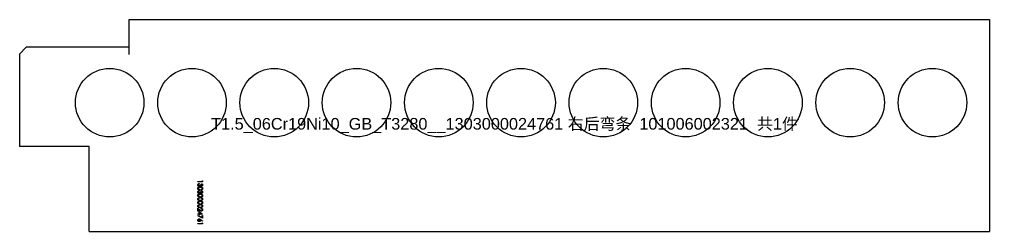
# Model space of a CAD drawing. Extents: x -16 to 22649, y -4599 to 814.
# Drawn here: x 159.8 to 584.3, y -2825.8 to -2732.8 of the extents above; entities that cross this region are included whole.
import ezdxf

# ---------------------------------------------------------------- set-up
doc = ezdxf.new("R2010")
doc.units = 0
doc.header["$MEASUREMENT"] = 0
doc.linetypes.add('CENTERX2', pattern=[20.32, 12.7, -2.54, 2.54, -2.54])
doc.layers.get('0').update_dxf_attribs({"linetype": 'CONTINUOUS'})
for name, color, linetype in [('1', 6, 'CENTERX2'), ('S1', 7, 'CONTINUOUS'), ('SLD-0', 7, 'CONTINUOUS')]:
    doc.layers.add(name, color=color, linetype=linetype)
doc.styles.get("Standard").update_dxf_attribs({"font": 'arial.ttf'})

# ---------------------------------------------------------------- blocks, each defined once
blk = doc.blocks.new('1303000024761_右后弯条_1010060')
at = {"layer": '1', "color": 6, "linetype": 'CONTINUOUS', "flags": 128}
for points in [[(-132.12, -12.81), (-132.12, -13.18), (-132.12, -13.18), (-134.12, -13.18), (-134.12, -13.18), (-134.12, -13), (-134.12, -13), (-132.32, -13), (-132.32, -13), (-132.32, -12.69), (-132.32, -12.69), (-132.12, -12.81)], [(-132.58, -14.18), (-132.58, -14), (-132.58, -14), (-132.52, -14.02), (-132.46, -14.04), (-132.41, -14.06), (-132.36, -14.09), (-132.32, -14.11), (-132.27, -14.15), (-132.23, -14.18), (-132.2, -14.22), (-132.17, -14.26), (-132.14, -14.3), (-132.12, -14.35), (-132.1, -14.39), (-132.09, -14.44), (-132.08, -14.49), (-132.07, -14.54), (-132.07, -14.6), (-132.07, -14.6), (-132.07, -14.68), (-132.09, -14.75), (-132.11, -14.82), (-132.14, -14.89), (-132.18, -14.96), (-132.22, -15.02), (-132.27, -15.06), (-132.33, -15.11), (-132.39, -15.14), (-132.46, -15.16), (-132.52, -15.18), (-132.59, -15.18), (-132.59, -15.18), (-132.65, -15.18), (-132.71, -15.17), (-132.77, -15.15), (-132.82, -15.12), (-132.87, -15.09), (-132.92, -15.05), (-132.96, -15), (-133, -14.95), (-133, -14.95), (-133.03, -15.01), (-133.07, -15.07), (-133.12, -15.12), (-133.17, -15.17), (-133.17, -15.17), (-133.21, -15.19), (-133.25, -15.22), (-133.29, -15.24), (-133.34, -15.25), (-133.38, -15.27), (-133.43, -15.28), (-133.48, -15.28), (-133.52, -15.28), (-133.52, -15.28), (-133.61, -15.28), (-133.69, -15.26), (-133.77, -15.23), (-133.85, -15.19), (-133.92, -15.14), (-133.98, -15.09), (-134.04, -15.02), (-134.09, -14.94), (-134.12, -14.86), (-134.15, -14.78), (-134.16, -14.69), (-134.17, -14.59), (-134.17, -14.59), (-134.17, -14.53), (-134.16, -14.47), (-134.15, -14.41), (-134.13, -14.35), (-134.11, -14.3), (-134.09, -14.25), (-134.06, -14.2), (-134.02, -14.15), (-133.98, -14.11), (-133.94, -14.07), (-133.89, -14.04), (-133.83, -14.01), (-133.78, -13.98), (-133.72, -13.96), (-133.65, -13.94), (-133.58, -13.93), (-133.58, -13.93), (-133.58, -14.11), (-133.58, -14.11), (-133.63, -14.12), (-133.67, -14.14), (-133.71, -14.15), (-133.74, -14.17), (-133.78, -14.19), (-133.81, -14.21), (-133.83, -14.24), (-133.86, -14.26), (-133.86, -14.26), (-133.88, -14.3), (-133.9, -14.33), (-133.92, -14.37), (-133.94, -14.41), (-133.95, -14.45), (-133.96, -14.5), (-133.96, -14.55), (-133.96, -14.6), (-133.96, -14.6), (-133.96, -14.65), (-133.96, -14.71), (-133.95, -14.76), (-133.93, -14.8), (-133.92, -14.85), (-133.89, -14.89), (-133.87, -14.93), (-133.84, -14.97), (-133.81, -15), (-133.77, -15.03), (-133.74, -15.05), (-133.7, -15.07), (-133.66, -15.09), (-133.62, -15.1), (-133.58, -15.1), (-133.54, -15.11), (-133.54, -15.11), (-133.49, -15.1), (-133.43, -15.09), (-133.38, -15.07), (-133.33, -15.04), (-133.28, -15), (-133.24, -14.95), (-133.21, -14.91), (-133.18, -14.85), (-133.17, -14.82), (-133.16, -14.78), (-133.15, -14.74), (-133.14, -14.7), (-133.13, -14.65), (-133.13, -14.6), (-133.12, -14.55), (-133.12, -14.49), (-133.12, -14.49), (-132.91, -14.49), (-132.91, -14.49), (-132.91, -14.56), (-132.9, -14.63), (-132.89, -14.7), (-132.87, -14.77), (-132.84, -14.82), (-132.81, -14.87), (-132.78, -14.91), (-132.75, -14.95), (-132.71, -14.97), (-132.67, -14.99), (-132.63, -15), (-132.59, -15), (-132.59, -15), (-132.55, -15), (-132.52, -15), (-132.5, -14.99), (-132.47, -14.97), (-132.44, -14.96), (-132.41, -14.94), (-132.39, -14.92), (-132.37, -14.89), (-132.34, -14.86), (-132.32, -14.83), (-132.31, -14.79), (-132.3, -14.76), (-132.29, -14.72), (-132.28, -14.68), (-132.27, -14.64), (-132.27, -14.6), (-132.27, -14.6), (-132.28, -14.53), (-132.29, -14.47), (-132.31, -14.41), (-132.34, -14.36), (-132.36, -14.33), (-132.38, -14.31), (-132.41, -14.28), (-132.44, -14.26), (-132.47, -14.24), (-132.5, -14.22), (-132.54, -14.2), (-132.58, -14.18)], [(-133.12, -15.46), (-133.02, -15.47), (-132.93, -15.47), (-132.85, -15.48), (-132.77, -15.49), (-132.69, -15.5), (-132.63, -15.51), (-132.56, -15.53), (-132.51, -15.55), (-132.45, -15.57), (-132.4, -15.6), (-132.36, -15.62), (-132.32, -15.65), (-132.28, -15.68), (-132.24, -15.71), (-132.21, -15.75), (-132.18, -15.79), (-132.15, -15.83), (-132.13, -15.87), (-132.11, -15.91), (-132.1, -15.95), (-132.08, -15.99), (-132.07, -16.04), (-132.07, -16.09), (-132.07, -16.13), (-132.07, -16.13), (-132.07, -16.18), (-132.07, -16.23), (-132.08, -16.27), (-132.1, -16.32), (-132.11, -16.36), (-132.13, -16.4), (-132.15, -16.44), (-132.18, -16.48), (-132.21, -16.52), (-132.24, -16.56), (-132.28, -16.59), (-132.32, -16.62), (-132.36, -16.65), (-132.41, -16.68), (-132.46, -16.71), (-132.52, -16.73), (-132.57, -16.75), (-132.64, -16.77), (-132.71, -16.79), (-132.78, -16.8), (-132.86, -16.81), (-132.94, -16.82), (-133.03, -16.82), (-133.12, -16.82), (-133.12, -16.82), (-133.21, -16.82), (-133.3, -16.82), (-133.38, -16.81), (-133.46, -16.8), (-133.53, -16.79), (-133.6, -16.77), (-133.66, -16.75), (-133.72, -16.73), (-133.77, -16.71), (-133.82, -16.68), (-133.87, -16.66), (-133.92, -16.63), (-133.96, -16.59), (-133.99, -16.56), (-134.03, -16.52), (-134.06, -16.48), (-134.08, -16.44), (-134.11, -16.4), (-134.13, -16.36), (-134.14, -16.32), (-134.15, -16.27), (-134.16, -16.23), (-134.17, -16.18), (-134.17, -16.13), (-134.17, -16.13), (-134.17, -16.09), (-134.16, -16.04), (-134.15, -15.99), (-134.14, -15.95), (-134.13, -15.91), (-134.11, -15.87), (-134.09, -15.83), (-134.06, -15.79), (-134.03, -15.75), (-134, -15.72), (-133.96, -15.68), (-133.92, -15.65), (-133.88, -15.62), (-133.83, -15.6), (-133.78, -15.57), (-133.73, -15.55), (-133.67, -15.53), (-133.61, -15.51), (-133.54, -15.5), (-133.47, -15.49), (-133.39, -15.48), (-133.3, -15.47), (-133.21, -15.47), (-133.12, -15.46)], [(-133.12, -15.64), (-133.2, -15.64), (-133.27, -15.65), (-133.34, -15.65), (-133.41, -15.66), (-133.47, -15.67), (-133.52, -15.68), (-133.57, -15.69), (-133.62, -15.7), (-133.66, -15.72), (-133.7, -15.74), (-133.74, -15.76), (-133.77, -15.78), (-133.8, -15.8), (-133.83, -15.83), (-133.85, -15.86), (-133.88, -15.89), (-133.92, -15.95), (-133.94, -16.01), (-133.96, -16.07), (-133.96, -16.14), (-133.96, -16.14), (-133.96, -16.2), (-133.94, -16.27), (-133.92, -16.33), (-133.88, -16.39), (-133.86, -16.42), (-133.83, -16.45), (-133.8, -16.47), (-133.77, -16.49), (-133.74, -16.51), (-133.7, -16.53), (-133.66, -16.55), (-133.62, -16.57), (-133.62, -16.57), (-133.57, -16.59), (-133.51, -16.6), (-133.45, -16.61), (-133.39, -16.62), (-133.33, -16.63), (-133.26, -16.64), (-133.19, -16.64), (-133.12, -16.64), (-133.12, -16.64), (-133.05, -16.64), (-132.98, -16.64), (-132.91, -16.63), (-132.85, -16.63), (-132.79, -16.62), (-132.74, -16.61), (-132.68, -16.59), (-132.63, -16.58), (-132.59, -16.56), (-132.55, -16.54), (-132.51, -16.52), (-132.47, -16.5), (-132.44, -16.47), (-132.41, -16.45), (-132.38, -16.42), (-132.36, -16.39), (-132.32, -16.33), (-132.29, -16.27), (-132.28, -16.2), (-132.27, -16.14), (-132.27, -16.14), (-132.28, -16.07), (-132.29, -16.01), (-132.32, -15.95), (-132.36, -15.89), (-132.38, -15.86), (-132.41, -15.83), (-132.44, -15.8), (-132.47, -15.78), (-132.5, -15.76), (-132.54, -15.74), (-132.58, -15.72), (-132.62, -15.71), (-132.66, -15.69), (-132.71, -15.68), (-132.77, -15.67), (-132.83, -15.66), (-132.89, -15.65), (-132.96, -15.65), (-133.04, -15.64), (-133.12, -15.64)], [(-132.58, -17.26), (-132.58, -17.08), (-132.58, -17.08), (-132.52, -17.1), (-132.46, -17.11), (-132.41, -17.14), (-132.36, -17.16), (-132.32, -17.19), (-132.27, -17.22), (-132.23, -17.26), (-132.2, -17.3), (-132.17, -17.34), (-132.14, -17.38), (-132.12, -17.42), (-132.1, -17.47), (-132.09, -17.52), (-132.08, -17.57), (-132.07, -17.62), (-132.07, -17.67), (-132.07, -17.67), (-132.07, -17.75), (-132.09, -17.83), (-132.11, -17.9), (-132.14, -17.97), (-132.18, -18.04), (-132.22, -18.09), (-132.27, -18.14), (-132.33, -18.18), (-132.39, -18.22), (-132.46, -18.24), (-132.52, -18.25), (-132.59, -18.26), (-132.59, -18.26), (-132.65, -18.26), (-132.71, -18.24), (-132.77, -18.23), (-132.82, -18.2), (-132.87, -18.17), (-132.92, -18.13), (-132.96, -18.08), (-133, -18.03), (-133, -18.03), (-133.03, -18.09), (-133.07, -18.15), (-133.12, -18.2), (-133.17, -18.24), (-133.17, -18.24), (-133.21, -18.27), (-133.25, -18.29), (-133.29, -18.31), (-133.34, -18.33), (-133.38, -18.34), (-133.43, -18.35), (-133.48, -18.36), (-133.52, -18.36), (-133.52, -18.36), (-133.61, -18.36), (-133.69, -18.34), (-133.77, -18.31), (-133.85, -18.27), (-133.92, -18.22), (-133.98, -18.16), (-134.04, -18.1), (-134.09, -18.02), (-134.12, -17.94), (-134.15, -17.86), (-134.16, -17.76), (-134.17, -17.67), (-134.17, -17.67), (-134.17, -17.61), (-134.16, -17.54), (-134.15, -17.48), (-134.13, -17.43), (-134.11, -17.38), (-134.09, -17.33), (-134.06, -17.28), (-134.02, -17.23), (-133.98, -17.19), (-133.94, -17.15), (-133.89, -17.12), (-133.83, -17.09), (-133.78, -17.06), (-133.72, -17.04), (-133.65, -17.02), (-133.58, -17), (-133.58, -17), (-133.58, -17.18), (-133.58, -17.18), (-133.63, -17.2), (-133.67, -17.21), (-133.71, -17.23), (-133.74, -17.25), (-133.78, -17.27), (-133.81, -17.29), (-133.83, -17.31), (-133.86, -17.34), (-133.86, -17.34), (-133.88, -17.37), (-133.9, -17.41), (-133.92, -17.45), (-133.94, -17.49), (-133.95, -17.53), (-133.96, -17.58), (-133.96, -17.62), (-133.96, -17.67), (-133.96, -17.67), (-133.96, -17.73), (-133.96, -17.78), (-133.95, -17.83), (-133.93, -17.88), (-133.92, -17.92), (-133.89, -17.97), (-133.87, -18.01), (-133.84, -18.04), (-133.81, -18.08), (-133.77, -18.1), (-133.74, -18.13), (-133.7, -18.15), (-133.66, -18.16), (-133.62, -18.17), (-133.58, -18.18), (-133.54, -18.18), (-133.54, -18.18), (-133.49, -18.18), (-133.43, -18.16), (-133.38, -18.14), (-133.33, -18.11), (-133.28, -18.08), (-133.24, -18.03), (-133.21, -17.98), (-133.18, -17.93), (-133.17, -17.9), (-133.16, -17.86), (-133.15, -17.82), (-133.14, -17.78), (-133.13, -17.73), (-133.13, -17.68), (-133.12, -17.63), (-133.12, -17.57), (-133.12, -17.57), (-132.91, -17.57), (-132.91, -17.57), (-132.91, -17.64), (-132.9, -17.71), (-132.89, -17.78), (-132.87, -17.84), (-132.84, -17.9), (-132.81, -17.95), (-132.78, -17.99), (-132.75, -18.02), (-132.71, -18.05), (-132.67, -18.07), (-132.63, -18.08), (-132.59, -18.08), (-132.59, -18.08), (-132.55, -18.08), (-132.52, -18.07), (-132.5, -18.06), (-132.47, -18.05), (-132.44, -18.03), (-132.41, -18.02), (-132.39, -17.99), (-132.37, -17.97), (-132.34, -17.94), (-132.32, -17.9), (-132.31, -17.87), (-132.3, -17.84), (-132.29, -17.8), (-132.28, -17.76), (-132.27, -17.72), (-132.27, -17.68), (-132.27, -17.68), (-132.28, -17.61), (-132.29, -17.55), (-132.31, -17.49), (-132.34, -17.43), (-132.36, -17.41), (-132.38, -17.38), (-132.41, -17.36), (-132.44, -17.34), (-132.47, -17.32), (-132.5, -17.3), (-132.54, -17.28), (-132.58, -17.26)], [(-133.12, -18.54), (-133.02, -18.54), (-132.93, -18.55), (-132.85, -18.55), (-132.77, -18.56), (-132.69, -18.57), (-132.63, -18.59), (-132.56, -18.61), (-132.51, -18.63), (-132.45, -18.65), (-132.4, -18.67), (-132.36, -18.7), (-132.32, -18.73), (-132.28, -18.76), (-132.24, -18.79), (-132.21, -18.83), (-132.18, -18.86), (-132.15, -18.9), (-132.13, -18.94), (-132.11, -18.99), (-132.1, -19.03), (-132.08, -19.07), (-132.07, -19.12), (-132.07, -19.16), (-132.07, -19.21), (-132.07, -19.21), (-132.07, -19.26), (-132.07, -19.3), (-132.08, -19.35), (-132.1, -19.39), (-132.11, -19.44), (-132.13, -19.48), (-132.15, -19.52), (-132.18, -19.56), (-132.21, -19.6), (-132.24, -19.63), (-132.28, -19.67), (-132.32, -19.7), (-132.36, -19.73), (-132.41, -19.76), (-132.46, -19.78), (-132.52, -19.81), (-132.57, -19.83), (-132.64, -19.85), (-132.71, -19.86), (-132.78, -19.88), (-132.86, -19.89), (-132.94, -19.89), (-133.03, -19.9), (-133.12, -19.9), (-133.12, -19.9), (-133.21, -19.9), (-133.3, -19.89), (-133.38, -19.89), (-133.46, -19.88), (-133.53, -19.86), (-133.6, -19.85), (-133.66, -19.83), (-133.72, -19.81), (-133.77, -19.79), (-133.82, -19.76), (-133.87, -19.73), (-133.92, -19.7), (-133.96, -19.67), (-133.99, -19.64), (-134.03, -19.6), (-134.06, -19.56), (-134.08, -19.52), (-134.11, -19.48), (-134.13, -19.44), (-134.14, -19.39), (-134.15, -19.35), (-134.16, -19.3), (-134.17, -19.26), (-134.17, -19.21), (-134.17, -19.21), (-134.17, -19.16), (-134.16, -19.12), (-134.15, -19.07), (-134.14, -19.03), (-134.13, -18.99), (-134.11, -18.94), (-134.09, -18.9), (-134.06, -18.87), (-134.03, -18.83), (-134, -18.79), (-133.96, -18.76), (-133.92, -18.73), (-133.88, -18.7), (-133.83, -18.67), (-133.78, -18.65), (-133.73, -18.63), (-133.67, -18.61), (-133.61, -18.59), (-133.54, -18.57), (-133.47, -18.56), (-133.39, -18.55), (-133.3, -18.55), (-133.21, -18.54), (-133.12, -18.54)], [(-133.12, -20.08), (-133.02, -20.08), (-132.93, -20.08), (-132.85, -20.09), (-132.77, -20.1), (-132.69, -20.11), (-132.63, -20.13), (-132.56, -20.14), (-132.51, -20.16), (-132.45, -20.19), (-132.4, -20.21), (-132.36, -20.24), (-132.32, -20.27), (-132.28, -20.3), (-132.24, -20.33), (-132.21, -20.37), (-132.18, -20.4), (-132.15, -20.44), (-132.13, -20.48), (-132.11, -20.52), (-132.1, -20.57), (-132.08, -20.61), (-132.07, -20.66), (-132.07, -20.7), (-132.07, -20.75), (-132.07, -20.75), (-132.07, -20.8), (-132.07, -20.84), (-132.08, -20.89), (-132.1, -20.93), (-132.11, -20.98), (-132.13, -21.02), (-132.15, -21.06), (-132.18, -21.1), (-132.21, -21.14), (-132.24, -21.17), (-132.28, -21.21), (-132.32, -21.24), (-132.36, -21.27), (-132.41, -21.3), (-132.46, -21.32), (-132.52, -21.35), (-132.57, -21.37), (-132.64, -21.39), (-132.71, -21.4), (-132.78, -21.42), (-132.86, -21.43), (-132.94, -21.43), (-133.03, -21.44), (-133.12, -21.44), (-133.12, -21.44), (-133.21, -21.44), (-133.3, -21.43), (-133.38, -21.43), (-133.46, -21.42), (-133.53, -21.4), (-133.6, -21.39), (-133.66, -21.37), (-133.72, -21.35), (-133.77, -21.32), (-133.82, -21.3), (-133.87, -21.27), (-133.92, -21.24), (-133.96, -21.21), (-133.99, -21.17), (-134.03, -21.14), (-134.06, -21.1), (-134.08, -21.06), (-134.11, -21.02), (-134.13, -20.98), (-134.14, -20.93), (-134.15, -20.89), (-134.16, -20.84), (-134.17, -20.8), (-134.17, -20.75), (-134.17, -20.75), (-134.17, -20.7), (-134.16, -20.66), (-134.15, -20.61), (-134.14, -20.57), (-134.13, -20.52), (-134.11, -20.48), (-134.09, -20.44), (-134.06, -20.4), (-134.03, -20.37), (-134, -20.33), (-133.96, -20.3), (-133.92, -20.27), (-133.88, -20.24), (-133.83, -20.21), (-133.78, -20.19), (-133.73, -20.17), (-133.67, -20.15), (-133.61, -20.13), (-133.54, -20.11), (-133.47, -20.1), (-133.39, -20.09), (-133.3, -20.08), (-133.21, -20.08), (-133.12, -20.08)], [(-133.12, -18.72), (-133.2, -18.72), (-133.27, -18.72), (-133.34, -18.73), (-133.41, -18.74), (-133.47, -18.74), (-133.52, -18.75), (-133.57, -18.77), (-133.62, -18.78), (-133.66, -18.8), (-133.7, -18.82), (-133.74, -18.84), (-133.77, -18.86), (-133.8, -18.88), (-133.83, -18.91), (-133.85, -18.93), (-133.88, -18.96), (-133.92, -19.02), (-133.94, -19.09), (-133.96, -19.15), (-133.96, -19.22), (-133.96, -19.22), (-133.96, -19.28), (-133.94, -19.35), (-133.92, -19.41), (-133.88, -19.47), (-133.86, -19.5), (-133.83, -19.52), (-133.8, -19.55), (-133.77, -19.57), (-133.74, -19.59), (-133.7, -19.61), (-133.66, -19.63), (-133.62, -19.64), (-133.62, -19.64), (-133.57, -19.66), (-133.51, -19.68), (-133.45, -19.69), (-133.39, -19.7), (-133.33, -19.71), (-133.26, -19.72), (-133.19, -19.72), (-133.12, -19.72), (-133.12, -19.72), (-133.05, -19.72), (-132.98, -19.72), (-132.91, -19.71), (-132.85, -19.7), (-132.79, -19.69), (-132.74, -19.68), (-132.68, -19.67), (-132.63, -19.65), (-132.59, -19.64), (-132.55, -19.62), (-132.51, -19.6), (-132.47, -19.57), (-132.44, -19.55), (-132.41, -19.52), (-132.38, -19.5), (-132.36, -19.47), (-132.32, -19.41), (-132.29, -19.34), (-132.28, -19.28), (-132.27, -19.22), (-132.27, -19.22), (-132.28, -19.15), (-132.29, -19.09), (-132.32, -19.02), (-132.36, -18.96), (-132.38, -18.93), (-132.41, -18.91), (-132.44, -18.88), (-132.47, -18.86), (-132.5, -18.84), (-132.54, -18.82), (-132.58, -18.8), (-132.62, -18.78), (-132.66, -18.77), (-132.71, -18.76), (-132.77, -18.74), (-132.83, -18.74), (-132.89, -18.73), (-132.96, -18.72), (-133.04, -18.72), (-133.12, -18.72)], [(-133.12, -20.26), (-133.2, -20.26), (-133.27, -20.26), (-133.34, -20.27), (-133.41, -20.27), (-133.47, -20.28), (-133.52, -20.29), (-133.57, -20.31), (-133.62, -20.32), (-133.66, -20.34), (-133.7, -20.35), (-133.74, -20.37), (-133.77, -20.4), (-133.8, -20.42), (-133.83, -20.44), (-133.85, -20.47), (-133.88, -20.5), (-133.92, -20.56), (-133.94, -20.62), (-133.96, -20.69), (-133.96, -20.75), (-133.96, -20.75), (-133.96, -20.82), (-133.94, -20.88), (-133.92, -20.95), (-133.88, -21.01), (-133.86, -21.03), (-133.83, -21.06), (-133.8, -21.09), (-133.77, -21.11), (-133.74, -21.13), (-133.7, -21.15), (-133.66, -21.17), (-133.62, -21.18), (-133.62, -21.18), (-133.57, -21.2), (-133.51, -21.22), (-133.45, -21.23), (-133.39, -21.24), (-133.33, -21.25), (-133.26, -21.25), (-133.19, -21.26), (-133.12, -21.26), (-133.12, -21.26), (-133.05, -21.26), (-132.98, -21.25), (-132.91, -21.25), (-132.85, -21.24), (-132.79, -21.23), (-132.74, -21.22), (-132.68, -21.21), (-132.63, -21.19), (-132.59, -21.17), (-132.55, -21.15), (-132.51, -21.13), (-132.47, -21.11), (-132.44, -21.09), (-132.41, -21.06), (-132.38, -21.03), (-132.36, -21.01), (-132.32, -20.94), (-132.29, -20.88), (-132.28, -20.82), (-132.27, -20.75), (-132.27, -20.75), (-132.28, -20.69), (-132.29, -20.62), (-132.32, -20.56), (-132.36, -20.5), (-132.38, -20.47), (-132.41, -20.45), (-132.44, -20.42), (-132.47, -20.4), (-132.5, -20.38), (-132.54, -20.36), (-132.58, -20.34), (-132.62, -20.32), (-132.66, -20.31), (-132.71, -20.29), (-132.77, -20.28), (-132.83, -20.27), (-132.89, -20.27), (-132.96, -20.26), (-133.04, -20.26), (-133.12, -20.26)], [(-133.12, -21.62), (-133.02, -21.62), (-132.93, -21.62), (-132.85, -21.63), (-132.77, -21.64), (-132.69, -21.65), (-132.63, -21.67), (-132.56, -21.68), (-132.51, -21.7), (-132.45, -21.72), (-132.4, -21.75), (-132.36, -21.78), (-132.32, -21.8), (-132.28, -21.84), (-132.24, -21.87), (-132.21, -21.9), (-132.18, -21.94), (-132.15, -21.98), (-132.13, -22.02), (-132.11, -22.06), (-132.1, -22.11), (-132.08, -22.15), (-132.07, -22.19), (-132.07, -22.24), (-132.07, -22.29), (-132.07, -22.29), (-132.07, -22.33), (-132.07, -22.38), (-132.08, -22.43), (-132.1, -22.47), (-132.11, -22.51), (-132.13, -22.56), (-132.15, -22.6), (-132.18, -22.64), (-132.21, -22.68), (-132.24, -22.71), (-132.28, -22.75), (-132.32, -22.78), (-132.36, -22.81), (-132.41, -22.84), (-132.46, -22.86), (-132.52, -22.89), (-132.57, -22.91), (-132.64, -22.93), (-132.71, -22.94), (-132.78, -22.95), (-132.86, -22.96), (-132.94, -22.97), (-133.03, -22.98), (-133.12, -22.98), (-133.12, -22.98), (-133.21, -22.98), (-133.3, -22.97), (-133.38, -22.96), (-133.46, -22.95), (-133.53, -22.94), (-133.6, -22.93), (-133.66, -22.91), (-133.72, -22.89), (-133.77, -22.86), (-133.82, -22.84), (-133.87, -22.81), (-133.92, -22.78), (-133.96, -22.75), (-133.99, -22.71), (-134.03, -22.68), (-134.06, -22.64), (-134.08, -22.6), (-134.11, -22.56), (-134.13, -22.51), (-134.14, -22.47), (-134.15, -22.43), (-134.16, -22.38), (-134.17, -22.33), (-134.17, -22.29), (-134.17, -22.29), (-134.17, -22.24), (-134.16, -22.19), (-134.15, -22.15), (-134.14, -22.11), (-134.13, -22.06), (-134.11, -22.02), (-134.09, -21.98), (-134.06, -21.94), (-134.03, -21.91), (-134, -21.87), (-133.96, -21.84), (-133.92, -21.81), (-133.88, -21.78), (-133.83, -21.75), (-133.78, -21.73), (-133.73, -21.7), (-133.67, -21.68), (-133.61, -21.67), (-133.54, -21.65), (-133.47, -21.64), (-133.39, -21.63), (-133.3, -21.62), (-133.21, -21.62), (-133.12, -21.62)], [(-133.12, -23.16), (-133.02, -23.16), (-132.93, -23.16), (-132.85, -23.17), (-132.77, -23.18), (-132.69, -23.19), (-132.63, -23.2), (-132.56, -23.22), (-132.51, -23.24), (-132.45, -23.26), (-132.4, -23.29), (-132.36, -23.31), (-132.32, -23.34), (-132.28, -23.37), (-132.24, -23.41), (-132.21, -23.44), (-132.18, -23.48), (-132.15, -23.52), (-132.13, -23.56), (-132.11, -23.6), (-132.1, -23.64), (-132.08, -23.69), (-132.07, -23.73), (-132.07, -23.78), (-132.07, -23.83), (-132.07, -23.83), (-132.07, -23.87), (-132.07, -23.92), (-132.08, -23.96), (-132.1, -24.01), (-132.11, -24.05), (-132.13, -24.09), (-132.15, -24.14), (-132.18, -24.18), (-132.21, -24.21), (-132.24, -24.25), (-132.28, -24.28), (-132.32, -24.32), (-132.36, -24.35), (-132.41, -24.37), (-132.46, -24.4), (-132.52, -24.42), (-132.57, -24.45), (-132.64, -24.46), (-132.71, -24.48), (-132.78, -24.49), (-132.86, -24.5), (-132.94, -24.51), (-133.03, -24.51), (-133.12, -24.52), (-133.12, -24.52), (-133.21, -24.51), (-133.3, -24.51), (-133.38, -24.5), (-133.46, -24.49), (-133.53, -24.48), (-133.6, -24.46), (-133.66, -24.45), (-133.72, -24.43), (-133.77, -24.4), (-133.82, -24.38), (-133.87, -24.35), (-133.92, -24.32), (-133.96, -24.29), (-133.99, -24.25), (-134.03, -24.22), (-134.06, -24.18), (-134.08, -24.14), (-134.11, -24.1), (-134.13, -24.05), (-134.14, -24.01), (-134.15, -23.97), (-134.16, -23.92), (-134.17, -23.87), (-134.17, -23.83), (-134.17, -23.83), (-134.17, -23.78), (-134.16, -23.73), (-134.15, -23.69), (-134.14, -23.64), (-134.13, -23.6), (-134.11, -23.56), (-134.09, -23.52), (-134.06, -23.48), (-134.03, -23.44), (-134, -23.41), (-133.96, -23.38), (-133.92, -23.35), (-133.88, -23.32), (-133.83, -23.29), (-133.78, -23.26), (-133.73, -23.24), (-133.67, -23.22), (-133.61, -23.2), (-133.54, -23.19), (-133.47, -23.18), (-133.39, -23.17), (-133.3, -23.16), (-133.21, -23.16), (-133.12, -23.16)], [(-132.73, -24.95), (-132.73, -24.77), (-132.73, -24.77), (-132.66, -24.78), (-132.59, -24.79), (-132.53, -24.8), (-132.47, -24.82), (-132.41, -24.85), (-132.35, -24.88), (-132.3, -24.92), (-132.25, -24.97), (-132.21, -25.01), (-132.17, -25.06), (-132.14, -25.12), (-132.11, -25.17), (-132.09, -25.23), (-132.08, -25.29), (-132.07, -25.36), (-132.07, -25.42), (-132.07, -25.42), (-132.07, -25.49), (-132.08, -25.55), (-132.09, -25.61), (-132.11, -25.67), (-132.14, -25.72), (-132.17, -25.77), (-132.2, -25.82), (-132.24, -25.86), (-132.29, -25.9), (-132.34, -25.93), (-132.39, -25.96), (-132.44, -25.99), (-132.49, -26), (-132.55, -26.02), (-132.6, -26.03), (-132.66, -26.03), (-132.66, -26.03), (-132.74, -26.02), (-132.83, -26.01), (-132.9, -25.98), (-132.98, -25.95), (-133.02, -25.92), (-133.06, -25.89), (-133.1, -25.86), (-133.15, -25.82), (-133.2, -25.78), (-133.26, -25.73), (-133.32, -25.68), (-133.38, -25.62), (-133.38, -25.62), (-133.91, -25.12), (-133.91, -25.12), (-133.91, -26.05), (-133.91, -26.05), (-134.12, -26.05), (-134.12, -26.05), (-134.12, -24.69), (-134.12, -24.69), (-133.29, -25.47), (-133.29, -25.47), (-133.23, -25.53), (-133.18, -25.58), (-133.12, -25.62), (-133.08, -25.67), (-133.03, -25.7), (-132.99, -25.73), (-132.96, -25.76), (-132.93, -25.78), (-132.87, -25.81), (-132.81, -25.83), (-132.74, -25.84), (-132.68, -25.85), (-132.68, -25.85), (-132.64, -25.85), (-132.6, -25.84), (-132.56, -25.83), (-132.52, -25.82), (-132.49, -25.8), (-132.45, -25.78), (-132.42, -25.75), (-132.39, -25.72), (-132.36, -25.69), (-132.34, -25.66), (-132.32, -25.62), (-132.3, -25.58), (-132.29, -25.54), (-132.28, -25.5), (-132.27, -25.46), (-132.27, -25.41), (-132.27, -25.41), (-132.27, -25.37), (-132.28, -25.32), (-132.29, -25.28), (-132.3, -25.24), (-132.32, -25.2), (-132.34, -25.16), (-132.37, -25.13), (-132.39, -25.1), (-132.43, -25.07), (-132.46, -25.04), (-132.5, -25.02), (-132.54, -25), (-132.58, -24.98), (-132.63, -24.97), (-132.68, -24.96), (-132.73, -24.95)], [(-133.12, -21.8), (-133.2, -21.8), (-133.27, -21.8), (-133.34, -21.81), (-133.41, -21.81), (-133.47, -21.82), (-133.52, -21.83), (-133.57, -21.84), (-133.62, -21.86), (-133.66, -21.88), (-133.7, -21.89), (-133.74, -21.91), (-133.77, -21.93), (-133.8, -21.96), (-133.83, -21.98), (-133.85, -22.01), (-133.88, -22.04), (-133.92, -22.1), (-133.94, -22.16), (-133.96, -22.23), (-133.96, -22.29), (-133.96, -22.29), (-133.96, -22.36), (-133.94, -22.42), (-133.92, -22.48), (-133.88, -22.54), (-133.86, -22.57), (-133.83, -22.6), (-133.8, -22.62), (-133.77, -22.65), (-133.74, -22.67), (-133.7, -22.69), (-133.66, -22.71), (-133.62, -22.72), (-133.62, -22.72), (-133.57, -22.74), (-133.51, -22.75), (-133.45, -22.77), (-133.39, -22.78), (-133.33, -22.79), (-133.26, -22.79), (-133.19, -22.8), (-133.12, -22.8), (-133.12, -22.8), (-133.05, -22.8), (-132.98, -22.79), (-132.91, -22.79), (-132.85, -22.78), (-132.79, -22.77), (-132.74, -22.76), (-132.68, -22.75), (-132.63, -22.73), (-132.59, -22.71), (-132.55, -22.69), (-132.51, -22.67), (-132.47, -22.65), (-132.44, -22.63), (-132.41, -22.6), (-132.38, -22.57), (-132.36, -22.54), (-132.32, -22.48), (-132.29, -22.42), (-132.28, -22.36), (-132.27, -22.29), (-132.27, -22.29), (-132.28, -22.23), (-132.29, -22.16), (-132.32, -22.1), (-132.36, -22.04), (-132.38, -22.01), (-132.41, -21.98), (-132.44, -21.96), (-132.47, -21.94), (-132.5, -21.91), (-132.54, -21.89), (-132.58, -21.88), (-132.62, -21.86), (-132.66, -21.84), (-132.71, -21.83), (-132.77, -21.82), (-132.83, -21.81), (-132.89, -21.81), (-132.96, -21.8), (-133.04, -21.8), (-133.12, -21.8)], [(-133.12, -23.34), (-133.2, -23.34), (-133.27, -23.34), (-133.34, -23.34), (-133.41, -23.35), (-133.47, -23.36), (-133.52, -23.37), (-133.57, -23.38), (-133.62, -23.4), (-133.66, -23.41), (-133.7, -23.43), (-133.74, -23.45), (-133.77, -23.47), (-133.8, -23.5), (-133.83, -23.52), (-133.85, -23.55), (-133.88, -23.58), (-133.92, -23.64), (-133.94, -23.7), (-133.96, -23.77), (-133.96, -23.83), (-133.96, -23.83), (-133.96, -23.9), (-133.94, -23.96), (-133.92, -24.02), (-133.88, -24.08), (-133.86, -24.11), (-133.83, -24.14), (-133.8, -24.16), (-133.77, -24.19), (-133.74, -24.21), (-133.7, -24.23), (-133.66, -24.24), (-133.62, -24.26), (-133.62, -24.26), (-133.57, -24.28), (-133.51, -24.29), (-133.45, -24.31), (-133.39, -24.32), (-133.33, -24.33), (-133.26, -24.33), (-133.19, -24.33), (-133.12, -24.34), (-133.12, -24.34), (-133.05, -24.33), (-132.98, -24.33), (-132.91, -24.33), (-132.85, -24.32), (-132.79, -24.31), (-132.74, -24.3), (-132.68, -24.28), (-132.63, -24.27), (-132.59, -24.25), (-132.55, -24.23), (-132.51, -24.21), (-132.47, -24.19), (-132.44, -24.16), (-132.41, -24.14), (-132.38, -24.11), (-132.36, -24.08), (-132.32, -24.02), (-132.29, -23.96), (-132.28, -23.9), (-132.27, -23.83), (-132.27, -23.83), (-132.28, -23.76), (-132.29, -23.7), (-132.32, -23.64), (-132.36, -23.58), (-132.38, -23.55), (-132.41, -23.52), (-132.44, -23.5), (-132.47, -23.47), (-132.5, -23.45), (-132.54, -23.43), (-132.58, -23.41), (-132.62, -23.4), (-132.66, -23.38), (-132.71, -23.37), (-132.77, -23.36), (-132.83, -23.35), (-132.89, -23.34), (-132.96, -23.34), (-133.04, -23.34), (-133.12, -23.34)], [(-132.12, -27.9), (-132.12, -29.13), (-132.12, -29.13), (-134.17, -28.08), (-134.17, -28.08), (-134.08, -27.92), (-134.08, -27.92), (-132.32, -28.83), (-132.32, -28.83), (-132.32, -27.9), (-132.32, -27.9), (-132.12, -27.9)], [(-132.07, -30.23), (-132.18, -30.37), (-132.18, -30.37), (-132.98, -29.84), (-132.98, -29.84), (-132.97, -29.95), (-132.96, -30.05), (-132.96, -30.05), (-132.97, -30.11), (-132.98, -30.17), (-132.99, -30.23), (-133.01, -30.28), (-133.03, -30.33), (-133.06, -30.38), (-133.1, -30.43), (-133.14, -30.47), (-133.18, -30.51), (-133.23, -30.55), (-133.28, -30.58), (-133.33, -30.6), (-133.38, -30.62), (-133.44, -30.63), (-133.5, -30.64), (-133.56, -30.64), (-133.56, -30.64), (-133.64, -30.64), (-133.72, -30.62), (-133.8, -30.6), (-133.87, -30.56), (-133.93, -30.52), (-133.99, -30.47), (-134.04, -30.41), (-134.09, -30.34), (-134.12, -30.26), (-134.15, -30.18), (-134.16, -30.1), (-134.17, -30.02), (-134.17, -30.02), (-134.16, -29.94), (-134.15, -29.86), (-134.13, -29.79), (-134.09, -29.71), (-134.05, -29.65), (-134, -29.59), (-133.94, -29.54), (-133.87, -29.49), (-133.79, -29.46), (-133.72, -29.43), (-133.64, -29.42), (-133.56, -29.41), (-133.56, -29.41), (-133.5, -29.42), (-133.44, -29.43), (-133.37, -29.44), (-133.3, -29.46), (-133.27, -29.48), (-133.23, -29.49), (-133.2, -29.51), (-133.16, -29.53), (-133.11, -29.55), (-133.07, -29.58), (-133.03, -29.61), (-132.98, -29.64), (-132.98, -29.64), (-132.07, -30.23)], [(-132.07, -27.33), (-132.07, -27.36), (-132.07, -27.36), (-133.45, -27.36), (-133.45, -27.36), (-133.45, -27.59), (-133.45, -27.59), (-133.66, -27.59), (-133.66, -27.59), (-133.66, -27.36), (-133.66, -27.36), (-134.12, -27.36), (-134.12, -27.36), (-134.12, -27.18), (-134.12, -27.18), (-133.66, -27.18), (-133.66, -27.18), (-133.66, -26.23), (-133.66, -26.23), (-132.07, -27.33)], [(-133.17, -30.01), (-133.17, -29.97), (-133.18, -29.92), (-133.19, -29.88), (-133.2, -29.84), (-133.21, -29.81), (-133.23, -29.77), (-133.26, -29.74), (-133.29, -29.71), (-133.32, -29.68), (-133.35, -29.66), (-133.38, -29.64), (-133.41, -29.62), (-133.45, -29.61), (-133.49, -29.6), (-133.53, -29.59), (-133.57, -29.59), (-133.57, -29.59), (-133.61, -29.59), (-133.65, -29.6), (-133.68, -29.61), (-133.72, -29.62), (-133.75, -29.64), (-133.79, -29.66), (-133.82, -29.69), (-133.85, -29.72), (-133.88, -29.75), (-133.9, -29.79), (-133.92, -29.82), (-133.94, -29.86), (-133.95, -29.9), (-133.96, -29.94), (-133.96, -29.98), (-133.96, -30.03), (-133.96, -30.03), (-133.96, -30.07), (-133.96, -30.12), (-133.95, -30.16), (-133.94, -30.2), (-133.92, -30.23), (-133.9, -30.27), (-133.88, -30.3), (-133.85, -30.34), (-133.82, -30.37), (-133.79, -30.39), (-133.75, -30.41), (-133.72, -30.43), (-133.68, -30.45), (-133.65, -30.46), (-133.61, -30.46), (-133.57, -30.46), (-133.57, -30.46), (-133.53, -30.46), (-133.49, -30.46), (-133.45, -30.45), (-133.41, -30.43), (-133.38, -30.41), (-133.35, -30.39), (-133.32, -30.36), (-133.29, -30.33), (-133.26, -30.3), (-133.23, -30.26), (-133.21, -30.22), (-133.2, -30.19), (-133.19, -30.15), (-133.18, -30.1), (-133.17, -30.06), (-133.17, -30.01)], [(-133.45, -27.18), (-132.58, -27.18), (-132.58, -27.18), (-133.45, -26.59), (-133.45, -26.59), (-133.45, -27.18)], [(-132.12, -31.27), (-132.12, -31.64), (-132.12, -31.64), (-134.12, -31.64), (-134.12, -31.64), (-134.12, -31.46), (-134.12, -31.46), (-132.32, -31.46), (-132.32, -31.46), (-132.32, -31.16), (-132.32, -31.16), (-132.12, -31.27)]]:
    blk.add_lwpolyline(points, dxfattribs=at)
at = {"layer": 'SLD-0', "linetype": 'CONTINUOUS'}
for p, q in [((-164.25, 42.73), (-164.25, 57.96)), ((-164.25, 57.96), (212.25, 57.96)), ((212.25, 57.96), (212.25, -35)), ((-212.25, 42.73), (-209.25, 45.73)), ((-212.25, 42.73), (-212.25, 2.23)), ((-164.35, 45.73), (-209.25, 45.73)), ((-164.35, 45.73), (-164.35, 42.73)), ((-164.35, 42.73), (-164.25, 42.73)), ((-181.75, 2.23), (-212.25, 2.23)), ((-181.75, -35), (-181.75, 2.23)), ((-181.75, -35), (212.25, -35))]:
    blk.add_line(p, q, dxfattribs=at)
for centre in [(-172.75, 21.48), (-136.75, 21.48), (-100.75, 21.48), (-64.75, 21.48), (-28.75, 21.48), (7.25, 21.48), (43.25, 21.48), (79.25, 21.48), (115.25, 21.48), (151.25, 21.48), (187.25, 21.48)]:
    blk.add_circle(centre, 15, dxfattribs=at)
at = {"layer": 'S1', "color": 3, "insert": (0, 11.48), "char_height": 5.1, "attachment_point": 5}
blk.add_mtext('T1.5_06Cr19Ni10_GB_T3280__1303000024761 {\\fSimSun|b0|i0|c134|p2;右后弯条 }101006002321  {\\fSimSun|b0|i0|c134|p2;共}1{\\fSimSun|b0|i0|c134|p2;件}', dxfattribs=at)

msp = doc.modelspace()

# ---------------------------------------------------------------- block references
msp.add_blockref('1303000024761_右后弯条_1010060', (372.07203, -2790.78601))

doc.saveas('drawing.dxf')
